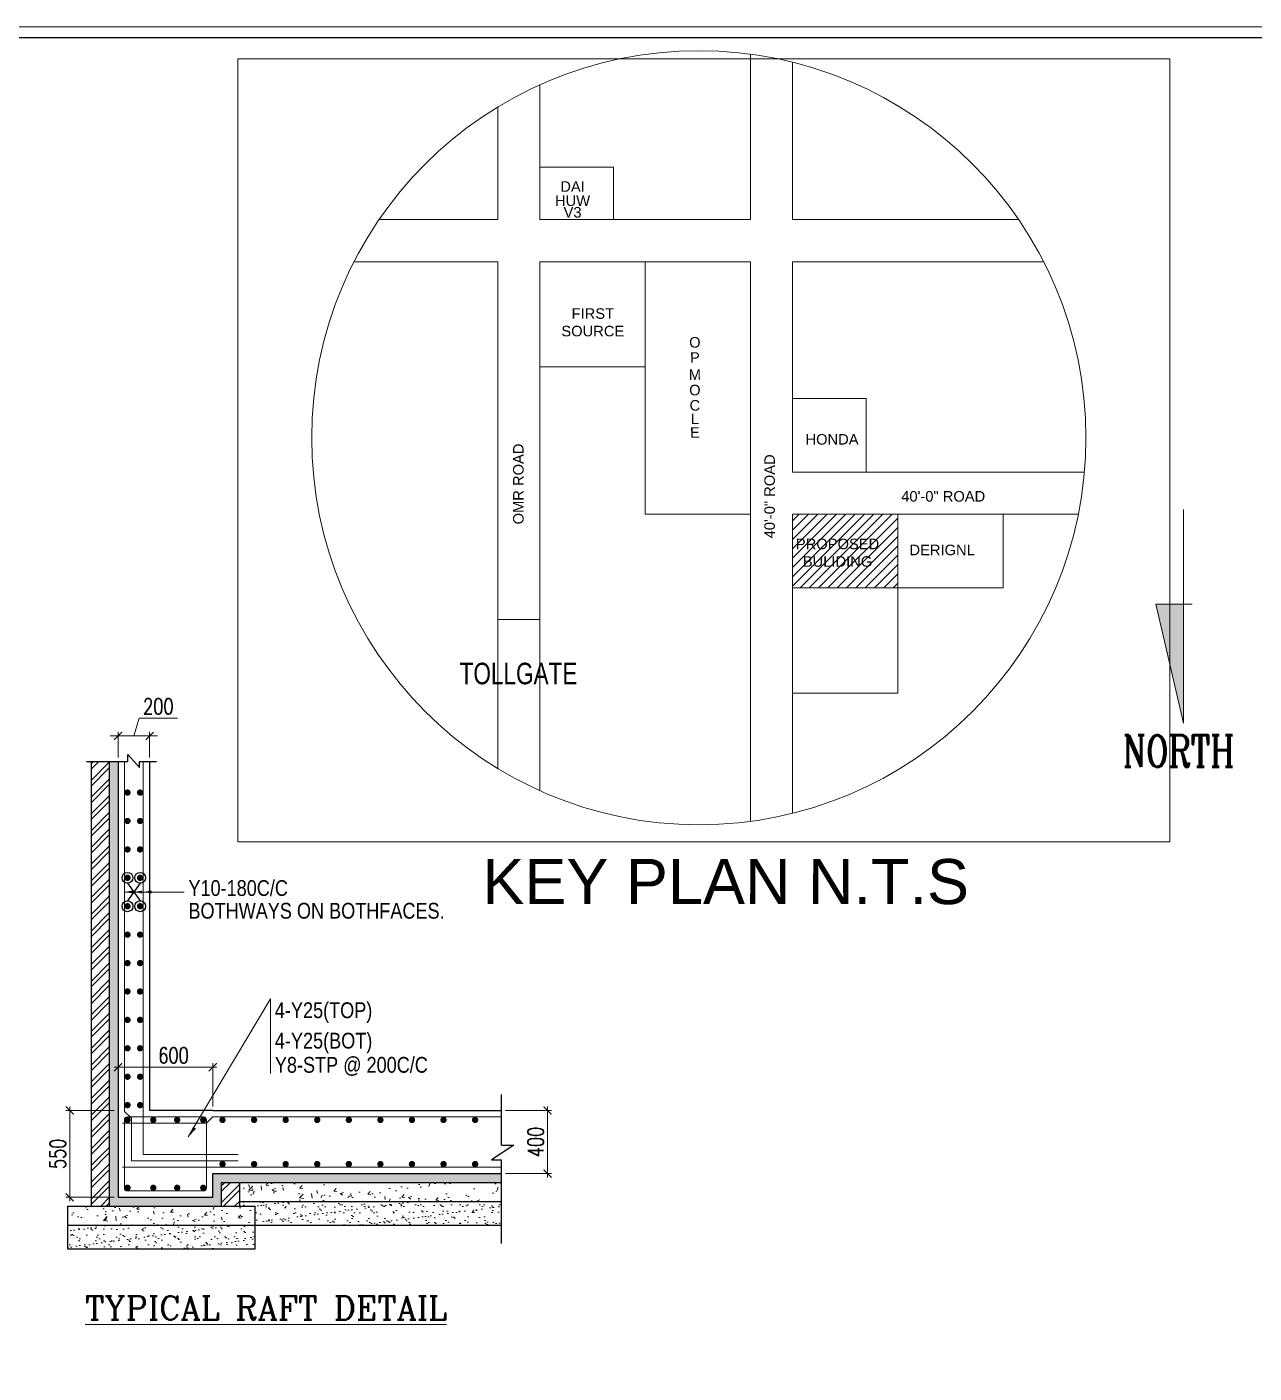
# Model space of a CAD drawing. Header units: metres. Extents: x -1560916 to -1560612, y 43591 to 43809.
# Drawn here: x -1560656.58 to -1560633.27, y 43696.88 to 43722.46 of the extents above; entities that cross this region are included whole.
import ezdxf

# ---------------------------------------------------------------- set-up
doc = ezdxf.new("R2010")
doc.units = ezdxf.units.M
doc.header["$LTSCALE"] = 750
doc.header["$MEASUREMENT"] = 0
doc.header["$PDMODE"] = 35
doc.header["$PDSIZE"] = 50
doc.layers.get('0').update_dxf_attribs({"lineweight": 5})
doc.layers.get('Defpoints').update_dxf_attribs({"lineweight": 0})
doc.layers.add('2CON', color=1, linetype='Continuous')
doc.layers.add('DIM', color=9, linetype='Continuous')
for name, color, linetype, lineweight in [('5CON', 2, 'Continuous', 9), ('AR_DIM WRK', 3, 'Continuous', 13), ('AR_TEXT', 4, 'Continuous', 20), ('COL', 242, 'Continuous', 9), ('DIM-1', 8, 'Continuous', 18), ('HATCH2', 8, 'Continuous', 5), ('LOCATION_PLAN', 7, 'Continuous', 0), ('TEXT', 2, 'Continuous', 20), ('TWO WHEELER', 8, 'Continuous', 13), ('wall', 7, 'Continuous', 30)]:
    doc.layers.add(name, color=color, linetype=linetype, lineweight=lineweight)
doc.styles.add('APEXT', font='romanc.shx')
doc.styles.add('ROMANC', font='romanc__.ttf', dxfattribs={"width": 0.75})
doc.styles.add('ROMAND', font='swissc.ttf')
doc.styles.add('RS1', font='romans.shx', dxfattribs={"width": 0.75})
doc.styles.get("Standard").update_dxf_attribs({"font": 'arial.ttf'})
doc.styles.add('style4', font='BOOKOS.TTF', dxfattribs={"height": 300})
doc.dimstyles.new('DIM-50', dxfattribs={"dimscale": 0.5, "dimtxt": 200, "dimasz": 100, "dimexe": 25, "dimexo": 25, "dimgap": 35, "dimtad": 1, "dimdec": 0, "dimrnd": 5, "dimzin": 0, "dimdsep": 46, "dimtxsty": 'RS1', "dimblk": 'ARCHTICK', "dimcen": 100, "dimdle": 25, "dimclrd": 8, "dimclre": 8, "dimclrt": 4, "dimadec": 0, "dimazin": 0, "dimtfac": 0.5, "dimtdec": 0, "dimtmove": 1, "dimatfit": 0, "dimfxl": 75, "dimfrac": 1, "dimtolj": 1, "dimtzin": 0, "dimarcsym": 2})

# ---------------------------------------------------------------- blocks, each defined once
blk = doc.blocks.new('_ArchTick')
at = {"color": 0, "linetype": 'ByBlock', "const_width": 0.15}
blk.add_lwpolyline([(-0.5, -0.5), (0.5, 0.5)], dxfattribs=at)
blk = doc.blocks.new('*D61')
at = {"layer": 'Defpoints', "color": 0, "transparency": 16777216}
for p in [(3369579.9, 60024.9), (3368979.9, 59751), (3369579.9, 59751)]:
    blk.add_point(p, dxfattribs=at)
at = {"layer": 'DIM-1', "color": 8, "transparency": 16777216}
for p, q in [((3368979.9, 59776), (3368979.9, 60049.9)), ((3369579.9, 59776), (3369579.9, 60049.9)), ((3368954.9, 60024.9), (3369604.9, 60024.9))]:
    blk.add_line(p, q, dxfattribs=at)
at = {"layer": 'DIM-1', "color": 8, "transparency": 16777216, "xscale": 50, "yscale": 50, "zscale": 50, "rotation": 180}
blk.add_blockref('_ArchTick', (3368979.9, 60024.9), dxfattribs=at)
at = {"layer": 'DIM-1', "color": 8, "transparency": 16777216, "xscale": 50, "yscale": 50, "zscale": 50}
blk.add_blockref('_ArchTick', (3369579.9, 60024.9), dxfattribs=at)
at = {"layer": 'DIM-1', "color": 4, "transparency": 16777216, "insert": (3369331.5, 60099.9), "char_height": 100, "attachment_point": 5, "style": 'RS1'}
blk.add_mtext('\\A1;600', dxfattribs=at)
blk = doc.blocks.new('*D62')
at = {"layer": 'Defpoints', "color": 0, "transparency": 16777216}
for p in [(3368673.6, 59751), (3368979.9, 59751), (3368979.9, 59201)]:
    blk.add_point(p, dxfattribs=at)
at = {"layer": 'DIM-1', "color": 8, "transparency": 16777216}
for p, q in [((3368954.9, 59751), (3368648.6, 59751)), ((3368673.6, 59176), (3368673.6, 59776)), ((3368954.9, 59201), (3368648.6, 59201))]:
    blk.add_line(p, q, dxfattribs=at)
at = {"layer": 'DIM-1', "color": 8, "transparency": 16777216, "xscale": 50, "yscale": 50, "zscale": 50}
for p, rotation in [((3368673.6, 59751), 90), ((3368673.6, 59201), 270)]:
    blk.add_blockref('_ArchTick', p, dxfattribs=dict(at, rotation=rotation))
at = {"layer": 'DIM-1', "color": 4, "transparency": 16777216, "insert": (3368598.6, 59476), "char_height": 100, "attachment_point": 5, "rotation": 90, "style": 'RS1'}
blk.add_mtext('\\A1;550', dxfattribs=at)
blk = doc.blocks.new('*D63')
at = {"layer": 'Defpoints', "color": 0, "transparency": 16777216}
for p in [(3371408.6, 59751), (3371408.6, 59351), (3371701, 59351)]:
    blk.add_point(p, dxfattribs=at)
at = {"layer": 'DIM-1', "color": 8, "transparency": 16777216}
for p, q in [((3371433.6, 59751), (3371726, 59751)), ((3371701, 59776), (3371701, 59326)), ((3371433.6, 59351), (3371726, 59351))]:
    blk.add_line(p, q, dxfattribs=at)
at = {"layer": 'DIM-1', "color": 8, "transparency": 16777216, "xscale": 50, "yscale": 50, "zscale": 50}
for p, rotation in [((3371701, 59751), 90), ((3371701, 59351), 270)]:
    blk.add_blockref('_ArchTick', p, dxfattribs=dict(at, rotation=rotation))
at = {"layer": 'DIM-1', "color": 4, "transparency": 16777216, "insert": (3371626, 59551), "char_height": 100, "attachment_point": 5, "rotation": 90, "style": 'RS1'}
blk.add_mtext('\\A1;400', dxfattribs=at)
blk = doc.blocks.new('*D64')
at = {"layer": 'Defpoints', "color": 0, "transparency": 16777216}
for p in [(3369179.9, 62123.7), (3368979.9, 61962.1), (3369179.9, 61962.1)]:
    blk.add_point(p, dxfattribs=at)
at = {"layer": 'DIM-1', "color": 8, "transparency": 16777216}
for p, q in [((3369079.9, 62123.7), (3369113.6, 62236.2)), ((3369113.6, 62236.2), (3369356.5, 62236.2)), ((3368979.9, 62123.7), (3368929.9, 62123.7)), ((3368979.9, 61987.1), (3368979.9, 62148.7)), ((3368979.9, 62123.7), (3369179.9, 62123.7)), ((3369179.9, 61987.1), (3369179.9, 62148.7)), ((3369179.9, 62123.7), (3369229.9, 62123.7))]:
    blk.add_line(p, q, dxfattribs=at)
at = {"layer": 'DIM-1', "color": 8, "transparency": 16777216, "xscale": 50, "yscale": 50, "zscale": 50}
blk.add_blockref('_ArchTick', (3368979.9, 62123.7), dxfattribs=at)
at = {"layer": 'DIM-1', "color": 8, "transparency": 16777216, "xscale": 50, "yscale": 50, "zscale": 50, "rotation": 180}
blk.add_blockref('_ArchTick', (3369179.9, 62123.7), dxfattribs=at)
at = {"layer": 'DIM-1', "color": 4, "transparency": 16777216, "insert": (3369235.1, 62311.2), "char_height": 100, "attachment_point": 5, "style": 'RS1'}
blk.add_mtext('\\A1;200', dxfattribs=at)
blk = doc.blocks.new('A$C157D7DA2')
at = {"layer": '2CON'}
h = blk.add_hatch(dxfattribs=at)
h.set_pattern_fill('ANSI32', color=9, scale=200, style=0)
h.set_pattern_definition([(45, (14375424.455, 8799011.425), (-53.0330086, 53.0330086), []), (45, (14375459.81, 8799011.425), (-53.0330086, 53.0330086), [])])
h.paths.add_polyline_path([(375.3, 3566.8), (260.3, 3566.8), (260.3, 749.7), (375.3, 749.7)])
h = blk.add_hatch(dxfattribs=at)
h.set_pattern_fill('ANSI32', color=9, scale=200, style=0)
h.set_pattern_definition([(45, (14371805.966, 8796665.68), (-53.0330086, 53.0330086), []), (45, (14371841.32, 8796665.68), (-53.0330086, 53.0330086), [])])
h.paths.add_polyline_path([(1202.3, 899.7), (1087.3, 899.7), (1087.3, 749.7), (1202.3, 749.7)])
at = {"layer": 'COL'}
h = blk.add_hatch(dxfattribs=at)
h.set_pattern_fill('ZIGZAG', color=5, scale=200, style=0)
h.set_pattern_definition([(0, (14371805.966, 8796665.68), (25, 25), [25, -25]), (90, (14371830.966, 8796665.68), (-25, 25), [25, -25])])
h.paths.add_polyline_path([(1087.3, 749.7), (1087.3, 899.7), (2859.9, 899.7), (2859.9, 955.7), (1031.3, 955.7), (1031.3, 805.7), (431.3, 805.7), (431.3, 3566.8), (375.3, 3566.8), (375.3, 749.7)])
h = blk.add_hatch(dxfattribs=at)
h.set_pattern_fill('AR-CONC', color=9, scale=30, style=0)
h.set_pattern_definition([(50, (14371805.97, 8796665.68), (215.1780548, -18.8256405), [22.5, -247.5]), (355, (14371805.97, 8796665.68), (-41.6254, 225.65764), [18, -198]), (100.4514, (14371823.9, 8796664.11), (173.5528145, 206.8318626), [19.122057, -210.3426336]), (46.1842, (14371805.97, 8796725.68), (320.1723146, -49.6557043), [33.75, -371.25]), (96.6356, (14371832.65, 8796721.54), (280.3988117, 292.235361), [28.6830864, -315.5139]), (351.1842, (14371805.97, 8796725.68), (280.3985835, 292.23558), [27, -297]), (21, (14371835.97, 8796710.68), (179.0721156, -120.7856672), [22.5, -247.5]), (326, (14371835.97, 8796710.68), (72.9945996, 217.5450135), [18, -198]), (71.4514, (14371850.89, 8796700.61), (252.0667886, 96.759149), [19.122057, -210.3426336]), (37.5, (14371805.97, 8796665.68), (3.6479566, 99.86815615), [0, -195.6, 0, -201, 0, -198.75]), (7.5, (14371805.97, 8796665.68), (78.9208612, 118.32351356), [0, -114.6, 0, -191.1, 0, -75.75]), (327.5, (14371739.07, 8796665.68), (160.14673085, -6.76646152), [0, -75, 0, -234, 0, -310.5]), (317.5, (14371709.07, 8796665.68), (174.9558508, 30.0314947), [0, -97.5, 0, -155.4, 0, -220.5])])
h.paths.add_polyline_path([(1202.3, 899.7), (1202.3, 779.7), (2859.9, 779.7), (2859.9, 899.7)])
h.paths.add_polyline_path([(1299.3, 629.7), (1299.3, 749.7), (110.3, 749.7), (110.3, 629.7)])
h = blk.add_hatch(dxfattribs=at)
h.set_pattern_fill('AR-SAND', color=9, scale=40, style=0)
h.set_pattern_definition([(37.5, (14371805.966, 8796665.68), (-2.51973432, 77.07295076), [0, -60.8, 0, -68, 0, -65]), (7.5, (14371805.97, 8796665.68), (70.7910682, 112.8858426), [0, -32.8, 0, -54.8, 0, -21]), (327.5, (14371756.766, 8796665.68), (124.56567447, 0.22636214), [0, -20, 0, -72, 0, -94]), (317.5, (14371756.77, 8796665.68), (120.2450642, 35.1070226), [0, -10, 0, -47.2, 0, -54])])
h.paths.add_polyline_path([(1202.3, 779.7), (1202.3, 749.7), (1299.3, 749.7), (1299.3, 629.7), (2859.9, 629.7), (2859.9, 779.7)])
h.paths.add_polyline_path([(1299.3, 479.7), (1299.3, 629.7), (110.3, 629.7), (110.3, 479.7)])
at = {"layer": '2CON'}
for p, q in [((493.3, 3611.6, 307.8), (567.1, 3528.8, 307.8)), ((493.3, 3566.8, 307.8), (493.3, 3611.6, 307.8)), ((232.6, 3566.8, 307.8), (493.3, 3566.8, 307.8)), ((260.3, 3566.8), (260.3, 749.7)), ((375.3, 3566.8), (375.3, 749.7)), ((431.3, 3566.8), (431.3, 805.7)), ((567.1, 3566.8, 307.8), (675.3, 3566.8, 307.8)), ((567.1, 3528.8, 307.8), (567.1, 3566.8, 307.8)), ((631.3, 3566.8), (631.3, 1355.7)), ((571.2, 2795), (491.3, 2683.8)), ((491.3, 2795), (571.2, 2683.8)), ((2859.9, 1135.5), (2859.9, 1457.7)), ((1031.3, 1355.7), (631.3, 1355.7)), ((1031.3, 1355.7), (2859.9, 1355.7)), ((2938.5, 1135.5), (2796.5, 1042)), ((2859.9, 1135.5), (2938.5, 1135.5)), ((2796.5, 1042), (2859.9, 1042)), ((2859.9, 512.1), (2859.9, 1042)), ((1031.3, 955.7), (2859.9, 955.7)), ((1031.3, 805.7), (1031.3, 955.7)), ((1087.3, 899.7), (2859.9, 899.7)), ((1087.3, 749.7), (1087.3, 899.7)), ((1202.3, 749.7), (1202.3, 899.7)), ((431.3, 805.7), (1031.3, 805.7)), ((1202.3, 779.7), (2859.9, 779.7)), ((110.3, 749.7), (1299.3, 749.7)), ((110.3, 749.7), (110.3, 479.7)), ((1299.3, 479.7), (1299.3, 749.7)), ((110.3, 629.7), (1299.3, 629.7)), ((1299.3, 629.7), (2859.9, 629.7)), ((110.3, 479.7), (1299.3, 479.7))]:
    blk.add_line(p, q, dxfattribs=at)
for centre in [(491.3, 2829.4), (571.2, 2829.4), (491.3, 2649.4), (571.2, 2649.4)]:
    blk.add_circle(centre, 34.4, dxfattribs=at)
at = {"layer": '5CON'}
for p, q in [((471.3, 3566.8), (471.3, 1348.4)), ((591.3, 3566.8), (591.3, 1075.7)), ((516.5, 1305.8), (471.3, 1348.4)), ((471.3, 1295.7), (471.3, 865.7)), ((971.3, 1315.7), (491.3, 1315.7)), ((516.5, 1305.8), (516.5, 1035.7)), ((991.3, 1275.7), (1031.3, 1315.7)), ((991.3, 865.7), (991.3, 1295.7)), ((1031.3, 1315.7), (2859.9, 1315.7)), ((459.3, 1275.7), (991.3, 1275.7)), ((516.5, 1035.7), (1191.3, 1035.7)), ((591.3, 1075.7), (1191.3, 1075.7)), ((459.3, 995.7), (2859.9, 995.7)), ((491.3, 845.7), (971.3, 845.7))]:
    blk.add_line(p, q, dxfattribs=at)
at = {"layer": '5CON', "const_width": 20}
for points in [[(481.3, 3369.4, -1), (501.3, 3369.4, -1)], [(561.2, 3369.4, -1), (581.2, 3369.4, -1)], [(481.3, 3189.4, -1), (501.3, 3189.4, -1)], [(561.2, 3189.4, -1), (581.2, 3189.4, -1)], [(481.3, 3009.4, -1), (501.3, 3009.4, -1)], [(561.2, 3009.4, -1), (581.2, 3009.4, -1)], [(481.3, 2829.4, -1), (501.3, 2829.4, -1)], [(561.2, 2829.4, -1), (581.2, 2829.4, -1)], [(481.3, 2649.4, -1), (501.3, 2649.4, -1)], [(561.2, 2649.4, -1), (581.2, 2649.4, -1)], [(481.3, 2469.4, -1), (501.3, 2469.4, -1)], [(561.2, 2469.4, -1), (581.2, 2469.4, -1)], [(481.3, 2289.4, -1), (501.3, 2289.4, -1)], [(561.2, 2289.4, -1), (581.2, 2289.4, -1)], [(481.3, 2109.4, -1), (501.3, 2109.4, -1)], [(561.2, 2109.4, -1), (581.2, 2109.4, -1)], [(481.3, 1929.4, -1), (501.3, 1929.4, -1)], [(561.2, 1929.4, -1), (581.2, 1929.4, -1)], [(481.3, 1749.4, -1), (501.3, 1749.4, -1)], [(561.2, 1749.4, -1), (581.2, 1749.4, -1)], [(481.3, 1569.4, -1), (501.3, 1569.4, -1)], [(561.2, 1569.4, -1), (581.2, 1569.4, -1)], [(481.3, 1389.4, -1), (501.3, 1389.4, -1)], [(561.2, 1389.4, -1), (581.2, 1389.4, -1)], [(481.3, 1295.7, -1), (501.3, 1295.7, -1)], [(644.8, 1295.7, -1), (664.8, 1295.7, -1)], [(816, 1295.7, 1), (796, 1295.7, 1)], [(981.3, 1295.7, 1), (961.3, 1295.7, 1)], [(1083.2, 1295.7, -1), (1103.2, 1295.7, -1)], [(1283.2, 1295.7, -1), (1303.2, 1295.7, -1)], [(1483.2, 1295.7, -1), (1503.2, 1295.7, -1)], [(1683.2, 1295.7, -1), (1703.2, 1295.7, -1)], [(1883.2, 1295.7, -1), (1903.2, 1295.7, -1)], [(2083.2, 1295.7, -1), (2103.2, 1295.7, -1)], [(2283.2, 1295.7, -1), (2303.2, 1295.7, -1)], [(2483.2, 1295.7, -1), (2503.2, 1295.7, -1)], [(2683.2, 1295.7, -1), (2703.2, 1295.7, -1)], [(1083.2, 1015.7, 1), (1103.2, 1015.7, 1)], [(1283.2, 1015.7, 1), (1303.2, 1015.7, 1)], [(1483.2, 1015.7, 1), (1503.2, 1015.7, 1)], [(1683.2, 1015.7, 1), (1703.2, 1015.7, 1)], [(1883.2, 1015.7, 1), (1903.2, 1015.7, 1)], [(2083.2, 1015.7, 1), (2103.2, 1015.7, 1)], [(2283.2, 1015.7, 1), (2303.2, 1015.7, 1)], [(2483.2, 1015.7, 1), (2503.2, 1015.7, 1)], [(2683.2, 1015.7, 1), (2703.2, 1015.7, 1)], [(481.3, 865.7, 1), (501.3, 865.7, 1)], [(644.8, 865.7, 1), (664.8, 865.7, 1)], [(816, 865.7, -1), (796, 865.7, -1)], [(981.3, 865.7, -1), (961.3, 865.7, -1)]]:
    blk.add_lwpolyline(points, format="xyb", close=True, dxfattribs=at)
at = {"layer": '5CON'}
for centre, start, end in [((491.3, 1295.7), 90, 180), ((971.3, 1295.7), 0, 90), ((491.3, 865.7), 180, 270), ((971.3, 865.7), 270, 0)]:
    blk.add_arc(centre, 20, start, end, dxfattribs=at)
at = {"layer": 'COL', "color": 1}
for p, q in [((471.3, 2739.4), (850.3, 2739.4)), ((876.1, 1188.8), (1397.7, 2063.1)), ((1397.7, 2063.1), (1397.7, 1590.1))]:
    blk.add_line(p, q, dxfattribs=at)
for points in [[(523.8, 2730.7), (523.8, 2748.2), (471.3, 2739.4)], [(583.7, 2730.7), (583.7, 2748.2), (531.2, 2739.4)], [(643.8, 2730.7), (643.8, 2748.2), (591.3, 2739.4)], [(926, 1239.3), (906.9, 1252.7), (876.1, 1188.8)]]:
    blk.add_solid(points, dxfattribs=at)
at = {"layer": 'TEXT', "lineweight": 15, "style": 'ROMAND'}
for s, p in [('Y10-180C/C', (877.3, 2714.6)), ('BOTHWAYS ON BOTHFACES.', (877.3, 2570.8)), ('4-Y25(TOP)', (1424.7, 1940.6)), ('4-Y25(BOT)', (1424.7, 1747.8)), ('Y8-STP @ 200C/C', (1424.7, 1594.7))]:
    blk.add_text(s, height=100, dxfattribs=at).set_placement(p)
at = {"layer": 'TEXT', "style": 'APEXT'}
blk.add_text('%%UTYPICAL RAFT DETAIL', height=150, dxfattribs=at).set_placement((222.6, 30))
at = {"layer": 'DIM-1'}
dim = blk.add_linear_dim(base=(631.3, 3728.5), p1=(431.3, 3566.8), p2=(631.3, 3566.8), text='200', dimstyle='DIM-50', dxfattribs=at)
dim.commit()
dim.dimension.update_dxf_attribs({"geometry": '*D64', "text_midpoint": (590, 3916), "insert": (-3368548.6, -58395.3)})
dim = blk.add_linear_dim(base=(1031.3, 1629.6), p1=(431.3, 1355.7), p2=(1031.3, 1355.7), text='600', dimstyle='DIM-50', dxfattribs=at)
dim.commit()
dim.dimension.update_dxf_attribs({"geometry": '*D61', "text_midpoint": (782.9, 1629.6), "dimtype": 128, "insert": (-3368548.6, -58395.3)})
for base, p1, p2, text, picture, middle in [((125, 1355.7), (431.3, 805.7), (431.3, 1355.7), '550', '*D62', (50, 1080.7)), ((3152.3, 955.7), (2859.9, 1355.7), (2859.9, 955.7), '400', '*D63', (3077.3, 1155.7))]:
    dim = blk.add_linear_dim(base=base, p1=p1, p2=p2, angle=90, text=text, dimstyle='DIM-50', dxfattribs=at)
    dim.commit()
    dim.dimension.update_dxf_attribs({"geometry": picture, "text_midpoint": middle, "insert": (-3368548.6, -58395.3)})

msp = doc.modelspace()

# ---------------------------------------------------------------- hatches: boundary and pattern name
at = {"layer": 'TWO WHEELER'}
h = msp.add_hatch(dxfattribs=at)
h.set_pattern_fill('ANSI31', color=256, style=0)
h.set_pattern_definition([(45, (-1560811.45739, 43631.86337), (-0.08838835, 0.08838835), [])])
h.paths.add_polyline_path([(-1560640.03501, 43711.80116), (-1560640.03501, 43713.20116), (-1560642.03501, 43713.20116), (-1560642.03501, 43711.80116)])
h = msp.add_hatch(dxfattribs=at)
h.set_pattern_fill('ANSI31', color=256, scale=0.001)
h.set_pattern_definition([(45, (-1559296.09927505, 43594.8250802), (-8.8388347648e-05, 8.8388347648e-05), [])])
h.paths.add_polyline_path([(-1560634.60543, 43711.49485), (-1560635.13169, 43711.49485), (-1560634.60543, 43709.22963)])

# ---------------------------------------------------------------- linework, layer by layer
msp.add_circle((-1560643.81584, 43714.65596), 7.35608)
at = {"layer": 'AR_DIM WRK'}
msp.add_lwpolyline([(-1560634.4435, 43711.49485), (-1560635.13169, 43711.49485), (-1560634.60543, 43709.22963), (-1560634.60543, 43713.29489)], dxfattribs=at)
at = {"layer": 'DIM-1', "color": 6, "linetype": 'Continuous'}
msp.add_lwpolyline([(-1560611.69779, 43638.46354), (-1560730.49779, 43638.46354), (-1560730.49779, 43722.46354), (-1560611.69779, 43722.46354), (-1560611.69779, 43638.46354)], close=True, dxfattribs=at)
at = {"layer": 'HATCH2'}
for p, q in [((-1560642.83501, 43718.80116), (-1560642.83501, 43721.94635)), ((-1560642.03501, 43718.80116), (-1560642.03501, 43721.79322)), ((-1560646.83501, 43718.80116), (-1560646.83501, 43721.3639)), ((-1560647.63501, 43718.80116), (-1560647.63501, 43720.94291)), ((-1560645.43501, 43719.80116), (-1560646.83501, 43719.80116)), ((-1560645.43501, 43718.80116), (-1560645.43501, 43719.80116)), ((-1560647.63501, 43718.80116), (-1560649.89278, 43718.80116)), ((-1560642.83501, 43718.80116), (-1560646.83501, 43718.80116)), ((-1560637.7389, 43718.80116), (-1560642.03501, 43718.80116)), ((-1560647.63501, 43718.00116), (-1560650.36729, 43718.00116)), ((-1560647.63501, 43708.36901), (-1560647.63501, 43718.00116)), ((-1560646.83501, 43707.94802), (-1560646.83501, 43718.00116)), ((-1560642.83501, 43718.00116), (-1560646.83501, 43718.00116)), ((-1560644.83501, 43713.20116), (-1560644.83501, 43718.00116)), ((-1560642.83501, 43707.80116), (-1560642.83501, 43718.00116)), ((-1560642.83501, 43707.36556), (-1560642.83501, 43718.00116)), ((-1560642.03501, 43714.00116), (-1560642.03501, 43718.00116)), ((-1560642.03501, 43714.00116), (-1560642.03501, 43718.00116)), ((-1560637.26439, 43718.00116), (-1560642.03501, 43718.00116)), ((-1560644.83501, 43716.00116), (-1560646.83501, 43716.00116)), ((-1560640.63501, 43715.40116), (-1560642.03501, 43715.40116)), ((-1560640.63501, 43714.00116), (-1560640.63501, 43715.40116)), ((-1560636.48896, 43714.00116), (-1560642.03501, 43714.00116)), ((-1560642.83501, 43713.20116), (-1560644.83501, 43713.20116)), ((-1560642.03501, 43707.80116), (-1560642.03501, 43713.20116)), ((-1560642.03501, 43707.51869), (-1560642.03501, 43713.20116)), ((-1560636.60505, 43713.20116), (-1560642.03501, 43713.20116)), ((-1560640.03501, 43709.80116), (-1560640.03501, 43713.20116)), ((-1560638.03501, 43711.80116), (-1560638.03501, 43713.20116)), ((-1560638.03501, 43711.80116), (-1560642.03501, 43711.80116)), ((-1560646.83501, 43711.20116), (-1560647.63501, 43711.20116)), ((-1560640.03501, 43709.80116), (-1560642.03501, 43709.80116))]:
    msp.add_line(p, q, dxfattribs=at)
at = {"layer": 'LOCATION_PLAN'}
msp.add_lwpolyline([(-1560652.58009, 43706.97697), (-1560634.86914, 43706.97697), (-1560634.86914, 43721.85482), (-1560652.58009, 43721.85482)], close=True, dxfattribs=at)
at = {"layer": 'wall'}
msp.add_lwpolyline([(-1560611.89779, 43638.66354), (-1560730.29779, 43638.66354), (-1560730.29779, 43722.26354), (-1560611.89779, 43722.26354)], close=True, dxfattribs=at)

# ---------------------------------------------------------------- block references
at = {"layer": 'DIM', "xscale": 0.003, "yscale": 0.003, "zscale": 0.003}
msp.add_blockref('A$C157D7DA2', (-1560656.14755, 43697.80406), dxfattribs=at)

# ---------------------------------------------------------------- texts
at = {"color": 4, "char_height": 0.2, "attachment_point": 5}
for s, insert in [('\\A1;DAI', (-1560646.21602, 43719.42983)), ('\\A1;HUW', (-1560646.21602, 43719.15856)), ('\\A1;V3', (-1560646.21602, 43718.93964)), ('\\A1;FIRST\\PSOURCE', (-1560645.83097, 43716.84825)), ('\\A1;HONDA', (-1560641.28553, 43714.62389)), ('\\A1;PROPOSED\\PBULIDING', (-1560641.18038, 43712.46951)), ('\\A1;DERIGNL', (-1560639.193, 43712.52205))]:
    msp.add_mtext(s, dxfattribs=dict(at, insert=insert))
at = {"color": 4, "char_height": 0.2, "attachment_point": 5, "rotation": 0.647392}
for s, insert in [('\\A1;O', (-1560643.89159, 43716.46773)), ('\\A1;P', (-1560643.89159, 43716.18156)), ('\\A1;M', (-1560643.89159, 43715.85577)), ('\\A1;O', (-1560643.89159, 43715.56079)), ('\\A1;C', (-1560643.89159, 43715.27022)), ('\\A1;L', (-1560643.89159, 43715.01486)), ('\\A1;E', (-1560643.89159, 43714.75511))]:
    msp.add_mtext(s, dxfattribs=dict(at, insert=insert))
at = {"linetype": 'ByBlock', "char_height": 0.2, "width": 59.2360734, "attachment_point": 9, "rotation": 90, "style": 'style4'}
for s, insert in [('{\\fArial|b0|i0|c0|p34;OMR ROAD  }', (-1560647.14359, 43714.54556)), ('{\\fArial|b0|i0|c0|p34;40\'-0" ROAD  }', (-1560642.36877, 43714.34027))]:
    msp.add_mtext(s, dxfattribs=dict(at, insert=insert))
at = {"insert": (-1560639.17205, 43713.54141), "char_height": 0.2, "attachment_point": 5}
msp.add_mtext('\\A1;40\'-0" ROAD', dxfattribs=at)
at = {"layer": 'AR_TEXT', "lineweight": 15, "style": 'ROMANC', "width": 0.75}
msp.add_text('NORTH', height=0.6, dxfattribs=at).set_placement((-1560635.75868, 43708.40095))
at = {"layer": 'TEXT', "insert": (-1560647.92971, 43706.65154), "char_height": 0.8570176, "width": 29.6180367, "attachment_point": 1, "rotation": 359.98579, "style": 'APEXT'}
msp.add_mtext('{\\fArial|b0|i0|c0|p34;KEY PLAN N.T.S}', dxfattribs=at)
at = {"layer": 'wall', "color": 4, "insert": (-1560648.36206, 43709.96506), "char_height": 0.4088889, "width": 4.6603957, "attachment_point": 7, "style": 'RS1'}
msp.add_mtext('{\\fArial|b0|i0|c0|p34;TOLLGATE}', dxfattribs=at)

doc.saveas('drawing.dxf')
